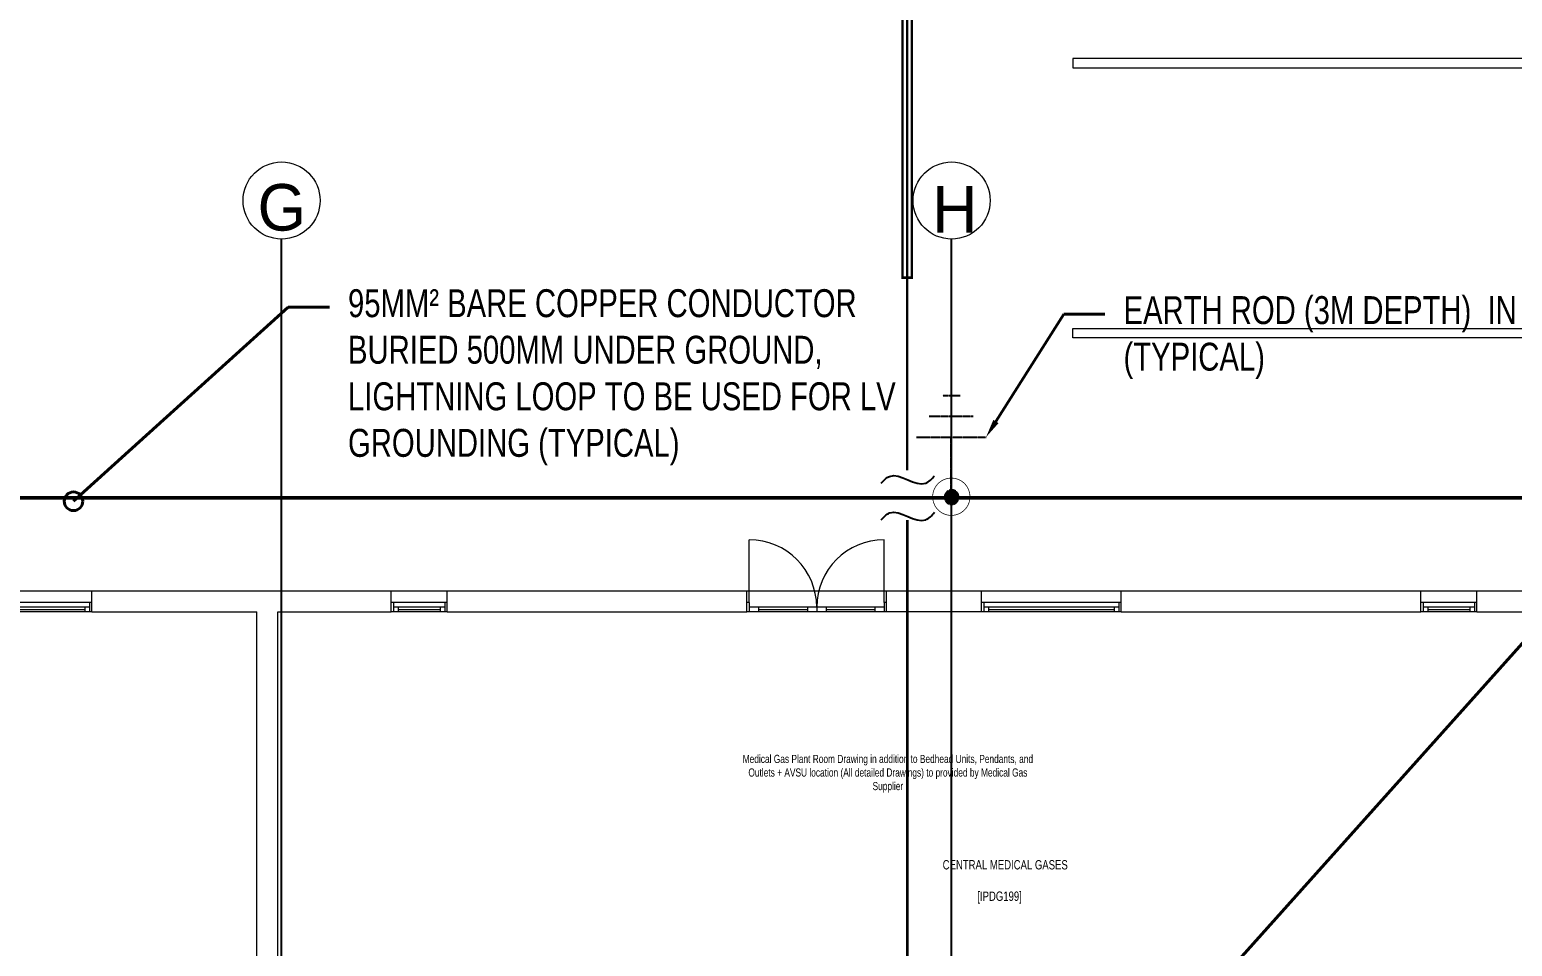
# Model space of a CAD drawing. Header units: metres. Extents: x -18745 to 220762, y -1579758 to -1356048.
# Drawn here: x 127256 to 143188, y -1395146 to -1385298 of the extents above; entities that cross this region are included whole.
import ezdxf
from ezdxf import colors
from ezdxf.entities.mleader import LeaderData, LeaderLine
from ezdxf.math import Vec2, Vec3

# ---------------------------------------------------------------- set-up
doc = ezdxf.new("R2010")
doc.units = ezdxf.units.M
for name, pattern in [('DASHDOTX2', [50.8, 25.4, -12.7, 0, -12.7]), ('DASHED', [19.05, 12.7, -6.35]), ('DASHED2', [0.375, 0.25, -0.125]), ('PHANTOMX2', [5, 2.5, -0.5, 0.5, -0.5, 0.5, -0.5])]:
    doc.linetypes.add(name, pattern=pattern)
doc.layers.get('0').update_dxf_attribs({"lineweight": 0})
for name, color, linetype in [('0E-PW-GRD', 6, 'Continuous'), ('0E-PW-GRD2', 6, 'Continuous'), ('A-100 - Copy$0$axes', 8, 'Continuous'), ('PD-VENT', 70, 'Continuous')]:
    doc.layers.add(name, color=color, linetype=linetype)
for name, color, linetype, lineweight in [('A-100 - Copy$0$72_EGR_BASE_TEXT', 8, 'Continuous', 0), ('A-100 - Copy$0$Aluminum', 8, 'Continuous', 0), ('A-100 - Copy$0$AxisBalloons_2', 8, 'Continuous', 0), ('A-100 - Copy$0$Medical Equipment and Furniture', 8, 'Continuous', 0), ('A-100 - Copy$0$Proj', 8, 'Continuous', 0), ('A-100 - Copy$0$TEXT', 8, 'Continuous', 0), ('A-100 - Copy$0$Tiles', 8, 'Continuous', 0), ('A-100 - Copy$0$Walls', 8, 'Continuous', 0), ('E-GRND', 94, 'DASHED2', 40), ('Tiles', 252, 'Continuous', 5)]:
    doc.layers.add(name, color=color, linetype=linetype, lineweight=lineweight)
doc.styles.add('A-100 - Copy$0$Standard', font='GOTHIC.TTF')
doc.styles.add('A-100 - Copy$0$X3G_ENTITY_257CFD', font='swisscl.ttf', dxfattribs={"height": 200})
doc.styles.add('A-100 - Copy$0$X3G_ENTITY_2587EA', font='swisscl.ttf', dxfattribs={"height": 200})
doc.styles.add('ROMANS', font='romans.shx', dxfattribs={"width": 0.85})

# ---------------------------------------------------------------- blocks, each defined once
blk = doc.blocks.new('A$C22ed9212')
at = {"layer": 'Tiles', "elevation": 0}
for points in [[(-387106, -407801), (-387106, -407901), (-381206, -407901), (-381206, -407801)], [(-387106, -410801), (-387106, -410701), (-381206, -410701), (-381206, -410801)]]:
    blk.add_lwpolyline(points, close=True, dxfattribs=at)
at = {"layer": 'Tiles', "elevation": -2}
blk.add_lwpolyline([(-390608, -413521), (-390608, -413521)], dxfattribs=at)
blk = doc.blocks.new('GROUND-ROD1')
at = {"layer": 'E-GRND', "linetype": 'ByBlock', "lineweight": -2}
h = blk.add_hatch(color=256, dxfattribs=at)
edge = h.paths.add_edge_path(flags=0)
edge.add_arc((-6, 4), 76.2, 0, 180)
edge.add_arc((-6, 4), 76.2, 180, 360)
for p, q in [((-650, -373), (-650, 373)), ((-876, -237), (-876, 237)), ((-1097, -92), (-1097, 95)), ((-2, 0), (-650, 0))]:
    blk.add_line(p, q, dxfattribs=at)
at = {"layer": 'E-GRND', "const_width": 8}
blk.add_lwpolyline([(111, -159, -2.025962), (111, 159, -0.493593), (111, -159, 0.493593)], format="xyb", dxfattribs=at)
at = {"layer": 'E-GRND', "linetype": 'ByBlock', "lineweight": -2}
for start, end in [(360, 180), (180, 360)]:
    blk.add_arc((-6, 4), 76.2, start, end, dxfattribs=at)
blk = doc.blocks.new('_Origin')
at = {"color": 0, "linetype": 'ByBlock', "lineweight": -2}
blk.add_line((0, 0), (-1, 0), dxfattribs=at)
blk.add_circle((0, 0), 0.5, dxfattribs=at)
blk = doc.blocks.new('A-100 - Copy')
at = {"layer": 'A-100 - Copy$0$Aluminum'}
for p, q in [((134988.3, -1391452.7, -4.8), (134988.3, -1390777.7, -4.8)), ((136438.3, -1391452.7, -4.8), (136438.3, -1390777.7, -4.8)), ((127924.5, -1391452.7, -2.4), (126424.5, -1391452.7, -2.4)), ((127899.5, -1391502.7, -2.4), (126449.5, -1391502.7, -2.4)), ((127849.5, -1391502.7, -2.4), (127849.5, -1391552.7, -2.4)), ((127899.5, -1391452.7, -2.4), (127899.5, -1391552.7, -2.4)), ((131740.8, -1391452.7, -2.4), (131140.8, -1391452.7, -2.4)), ((131165.8, -1391452.7, -2.4), (131165.8, -1391552.7, -2.4)), ((131715.8, -1391502.7, -2.4), (131165.8, -1391502.7, -2.4)), ((131215.8, -1391502.7, -2.4), (131215.8, -1391552.7, -2.4)), ((131665.8, -1391502.7, -2.4), (131665.8, -1391552.7, -2.4)), ((131715.8, -1391452.7, -2.4), (131715.8, -1391552.7, -2.4)), ((134988.3, -1391452.7, -4.8), (134963.3, -1391452.7, -4.8)), ((134988.3, -1391452.7, -4.8), (134988.3, -1391552.7, -4.8)), ((136438.3, -1391502.7, -4.8), (134988.3, -1391502.7, -4.8)), ((135088.3, -1391502.7, -4.8), (135088.3, -1391552.7, -4.8)), ((135613.3, -1391502.7, -4.8), (135613.3, -1391552.7, -4.8)), ((135713.3, -1391502.7, -4.8), (135713.3, -1391552.7, -4.8)), ((135813.3, -1391502.7, -4.8), (135813.3, -1391552.7, -4.8)), ((136338.3, -1391502.7, -4.8), (136338.3, -1391552.7, -4.8)), ((136463.3, -1391452.7, -4.8), (136438.3, -1391452.7, -4.8)), ((136438.3, -1391452.7, -4.8), (136438.3, -1391552.7, -4.8)), ((138983.3, -1391452.7, -2.4), (137483.3, -1391452.7, -2.4)), ((137508.3, -1391452.7, -2.4), (137508.3, -1391552.7, -2.4)), ((138958.3, -1391502.7, -2.4), (137508.3, -1391502.7, -2.4)), ((137558.3, -1391502.7, -2.4), (137558.3, -1391552.7, -2.4)), ((138908.3, -1391502.7, -2.4), (138908.3, -1391552.7, -2.4)), ((138958.3, -1391452.7, -2.4), (138958.3, -1391552.7, -2.4)), ((142805.8, -1391452.7, -2.4), (142205.8, -1391452.7, -2.4)), ((142230.8, -1391452.7, -2.4), (142230.8, -1391552.7, -2.4)), ((142780.8, -1391502.7, -2.4), (142230.8, -1391502.7, -2.4)), ((142280.8, -1391502.7, -2.4), (142280.8, -1391552.7, -2.4)), ((142730.8, -1391502.7, -2.4), (142730.8, -1391552.7, -2.4)), ((142780.8, -1391452.7, -2.4), (142780.8, -1391552.7, -2.4)), ((127924.5, -1391552.7, -2.4), (126424.5, -1391552.7, -2.4)), ((126499.5, -1391527.7, -2.4), (127849.5, -1391527.7, -2.4)), ((131740.8, -1391552.7, -2.4), (131140.8, -1391552.7, -2.4)), ((131215.8, -1391527.7, -2.4), (131665.8, -1391527.7, -2.4)), ((136463.3, -1391552.7, -4.8), (134963.3, -1391552.7, -4.8)), ((135088.3, -1391527.7, -4.8), (135613.3, -1391527.7, -4.8)), ((135813.3, -1391527.7, -4.8), (136338.3, -1391527.7, -4.8)), ((138983.3, -1391552.7, -2.4), (137483.3, -1391552.7, -2.4)), ((137558.3, -1391527.7, -2.4), (138908.3, -1391527.7, -2.4)), ((142805.8, -1391552.7, -2.4), (142205.8, -1391552.7, -2.4)), ((142280.8, -1391527.7, -2.4), (142730.8, -1391527.7, -2.4))]:
    blk.add_line(p, q, dxfattribs=at)
for centre, start, end in [((134988.3, -1391502.7, -4.8), 0, 90), ((136438.3, -1391502.7, -4.8), 90, 180)]:
    blk.add_arc(centre, 725, start, end, dxfattribs=at)
at = {"layer": 'A-100 - Copy$0$axes'}
for p, q in [((129963.3, -1477297.4, 0), (129963.3, -1387547.7, 0)), ((137163.3, -1477297.4, 0), (137163.3, -1387547.7, 0))]:
    blk.add_line(p, q, dxfattribs=at)
at = {"layer": 'A-100 - Copy$0$AxisBalloons_2'}
for centre in [(129963.3, -1387133.8, 0), (137163.3, -1387133.8, 0)]:
    blk.add_circle(centre, 413.9, dxfattribs=at)
at = {"layer": 'A-100 - Copy$0$Proj'}
for p, q in [((126424.5, -1391327.7, 0), (127924.5, -1391327.7, 0)), ((131140.8, -1391327.7, 0), (131740.8, -1391327.7, 0)), ((134963.3, -1391327.7, -2.4), (136463.3, -1391327.7, -2.4)), ((137483.3, -1391327.7, 0), (138983.3, -1391327.7, 0)), ((142205.8, -1391327.7, 0), (142805.8, -1391327.7, 0))]:
    blk.add_line(p, q, dxfattribs=at)
at = {"layer": 'A-100 - Copy$0$Tiles', "elevation": 0}
blk.add_lwpolyline([(134963.3, -1391327.7), (134963.3, -1391327.7)], dxfattribs=at)
at = {"layer": 'A-100 - Copy$0$Walls'}
for p, q in [((127924.5, -1391552.7, 0), (127924.5, -1391327.7, 0)), ((127924.5, -1391327.7, 0), (131140.8, -1391327.7, 0)), ((131140.8, -1391552.7, 0), (131140.8, -1391327.7, 0)), ((131740.8, -1391327.7, 0), (134963.3, -1391327.7, 0)), ((131740.8, -1391552.7, 0), (131740.8, -1391327.7, 0)), ((134963.3, -1391552.7, -2.4), (134963.3, -1391327.7, -2.4)), ((136463.3, -1391552.7, 0), (136463.3, -1391327.7, 0)), ((136463.3, -1391327.7, -2.4), (137483.3, -1391327.7, -2.4)), ((137483.3, -1391552.7), (137483.3, -1391327.7)), ((138983.3, -1391327.7, 0), (142205.8, -1391327.7, 0)), ((138983.3, -1391552.7, 0), (138983.3, -1391327.7, 0)), ((142205.8, -1391552.7, 0), (142205.8, -1391327.7, 0)), ((142805.8, -1391327.7, 0), (143355.8, -1391327.7, 0)), ((142805.8, -1391552.7, 0), (142805.8, -1391327.7, 0)), ((127924.5, -1391552.7, 0), (129698.3, -1391552.7, 0)), ((129698.3, -1396822.7, 0), (129698.3, -1391552.7, 0)), ((129923.3, -1391552.7, 0), (131140.8, -1391552.7, 0)), ((129923.3, -1396822.7, 0), (129923.3, -1391552.7, 0)), ((131740.8, -1391552.7, 0), (134963.3, -1391552.7, 0)), ((137483.3, -1391552.7, -2.4), (136463.3, -1391552.7, -2.4)), ((138983.3, -1391552.7, 0), (142205.8, -1391552.7, 0)), ((142805.8, -1391552.7, 0), (143355.8, -1391552.7, 0))]:
    blk.add_line(p, q, dxfattribs=at)
at = {"layer": 'A-100 - Copy$0$Walls', "elevation": 0}
for points in [[(127949.5, -1391327.7), (129698.3, -1391327.7)], [(127924.5, -1391552.7), (129698.3, -1391552.7)]]:
    blk.add_lwpolyline(points, dxfattribs=at)
at = {"layer": 'A-100 - Copy$0$72_EGR_BASE_TEXT', "char_height": 100, "attachment_point": 2, "style": 'A-100 - Copy$0$X3G_ENTITY_2587EA'}
for s, insert in [('CENTRAL MEDICAL GASES', (137739.1, -1394219.5)), ('[IPDG199]', (137678.2, -1394557))]:
    blk.add_mtext(s, dxfattribs=dict(at, insert=insert))
at = {"layer": 'A-100 - Copy$0$Medical Equipment and Furniture', "insert": (136478.3, -1393088.7, 0), "char_height": 87.4731, "width": 3260.537, "attachment_point": 2, "style": 'A-100 - Copy$0$X3G_ENTITY_257CFD'}
blk.add_mtext('Medical Gas Plant Room Drawing in addition to Bedhead Units, Pendants, and Outlets + AVSU location (All detailed Drawings) to provided by Medical Gas Supplier', dxfattribs=at)
at = {"layer": 'A-100 - Copy$0$TEXT', "char_height": 500, "attachment_point": 1, "style": 'A-100 - Copy$0$Standard'}
for s, insert in [('G', (129705.6, -1386957, 0)), ('H', (136955.6, -1386977.8, 0))]:
    blk.add_mtext_dynamic_manual_height_columns(s, width=500, gutter_width=1, heights=[0], dxfattribs=dict(at, insert=insert))

msp = doc.modelspace()

# ---------------------------------------------------------------- linework, layer by layer
at = {"layer": '0E-PW-GRD', "linetype": 'DASHDOTX2', "ltscale": 10, "const_width": 40, "elevation": 0}
msp.add_lwpolyline([(98070.3, -1427702.7), (98070.3, -1394542.7), (99350.3, -1394542.7), (99350.3, -1369472.7), (116278.3, -1369472.7), (116278.3, -1390327.7), (145612.7, -1390327.7), (145625.6, -1394572.7), (167779.4, -1394572.7)], dxfattribs=at)

# ---------------------------------------------------------------- block references
at = {"layer": '0E-PW-GRD', "color": 141, "linetype": 'PHANTOMX2', "rotation": 270}
msp.add_blockref('GROUND-ROD1', (137159.8, -1390326.8, -4.8), dxfattribs=at)
at = {"layer": 'PD-VENT'}
msp.add_blockref('A$C22ed9212', (525571.7, -977806.6, 2.4), dxfattribs=at)

# ---------------------------------------------------------------- leaders
at = {"layer": 'E-GRND', "linetype": 'ByBlock', "ltscale": 400}
ml = msp.add_multileader_mtext('Standard', dxfattribs=at)
ml.set_content('{\\fArial|b0|i0|c0|p34;\\W0.75;\\C256;95MM² BARE COPPER CONDUCTOR BURIED 500MM UNDER GROUND, LIGHTNING LOOP TO BE USED FOR LV GROUNDING (TYPICAL)}', color=140, style='ROMANS')
ml.set_leader_properties(color=181, lineweight=-1)
ml.set_arrow_properties(name='ORIGIN')
ml.build(insert=Vec2(0, 0))
ml.multileader.update_dxf_attribs({"dogleg_length": 319.7, "arrow_head_size": 200})
ctx = ml.context
ctx.base_point, ctx.char_height, ctx.arrow_head_size, ctx.landing_gap_size, ctx.plane_origin, ctx.plane_x_axis, ctx.plane_y_axis = Vec3(130477.2, -1388281.1, 0), 300, 200, 200, Vec3(127538.6, -1388611.5, 0), Vec3(1, 0.0000626), Vec3(-0.0000626, 1)
notes = []
notes.append((ctx, [(1, (1, 1, 0), (130035.2, -1388281.1, 0), (1, 0.0000626), 442, [(0, [(127727.2, -1390364.6, 0)], 0, [])])]))
ctx.mtext.insert, ctx.mtext.text_direction, ctx.mtext.rotation, ctx.mtext.width, ctx.mtext.defined_height, ctx.mtext.flow_direction = Vec3(130677.2, -1388086.9, 0), Vec3(1, 0.0000626), 0.0000626, 6521.108, 1068.8, 5
ml = msp.add_multileader_mtext('Standard', dxfattribs=at)
ml.set_content('{\\fArial|b0|i0|c0|p34;\\W0.75;\\C256;EARTH ROD (3M DEPTH)  IN A PIT (TYPICAL)}', color=140, style='ROMANS')
ml.set_leader_properties(color=181, lineweight=-1)
ml.build(insert=Vec2(0, 0))
ml.multileader.update_dxf_attribs({"dogleg_length": 319.7, "arrow_head_size": 200})
ctx = ml.context
ctx.base_point, ctx.char_height, ctx.arrow_head_size, ctx.landing_gap_size, ctx.plane_origin, ctx.plane_x_axis, ctx.plane_y_axis = Vec3(138810.3, -1388355.5, -7.2), 300, 200, 200, Vec3(136292.8, -1388167.2, -7.2), Vec3(1, 0.0000626), Vec3(-0.0000626, 1)
notes.append((ctx, [(1, (1, 1, 0), (138368.3, -1388355.5, -7.2), (1, 0.0000626), 442, [(0, [(137532.4, -1389676.4, -7.2)], 0, [])])]))
ctx.mtext.insert, ctx.mtext.text_direction, ctx.mtext.rotation, ctx.mtext.width, ctx.mtext.defined_height, ctx.mtext.flow_direction = Vec3(139010.3, -1388161.4, -7.2), Vec3(1, 0.0000626), 0.0000626, 5749.077, 1062.8, 5
for ctx, leaders in notes:
    for number, flags, end, landing, length, lines in leaders:
        leader = LeaderData()
        leader.index, (leader.has_last_leader_line, leader.has_dogleg_vector, leader.attachment_direction) = number, flags
        leader.last_leader_point, leader.dogleg_vector, leader.dogleg_length = Vec3(end), Vec3(landing), length
        for number, points, colour, breaks in lines:
            line = LeaderLine()
            line.index, line.vertices, line.color, line.breaks = number, Vec3.list(points), colors.encode_raw_color(colour), breaks
            leader.lines.append(line)
        ctx.leaders.append(leader)

# ---------------------------------------------------------------- next in the draw order: block references
msp.add_blockref('A-100 - Copy', (0, 0))

# ---------------------------------------------------------------- next in the draw order: linework, layer by layer
at = {"layer": '0E-PW-GRD', "ltscale": 0.01}
for points in [[(136404.9, -1390171.2), (136496.2, -1390096.8), (136885.2, -1390171.2), (136980, -1390090.1)], [(136404.9, -1390564.1), (136496.2, -1390489.7), (136885.2, -1390564.1), (136980, -1390483)]]:
    msp.add_spline(points, degree=3, dxfattribs=at)
at = {"layer": '0E-PW-GRD2', "linetype": 'DASHED', "ltscale": 20, "const_width": 26.5, "elevation": 0}
for points in [[(136686.4, -1390031.5), (136685.5, -1381527.1)], [(136686.5, -1390565.1), (136688.3, -1398722.7)]]:
    msp.add_lwpolyline(points, dxfattribs=at)
at = {"layer": '0E-PW-GRD2', "ltscale": 20, "const_width": 26.5, "elevation": 0}
msp.add_lwpolyline([(136686, -1382016.1), (136636, -1382016.1), (136636, -1387962.4), (136736, -1387962.4), (136736, -1382016.1), (136686, -1382016.1)], dxfattribs=at)

# ---------------------------------------------------------------- next in the draw order: leaders
at = {"layer": 'E-GRND', "linetype": 'ByBlock', "ltscale": 400}
ml = msp.add_multileader_mtext('Standard', dxfattribs=at)
ml.set_content('{\\fArial|b0|i0|c0|p34;\\W0.75;\\C256;GROUNDING MAIN BUSBAR\\PALL MATERIAL IN THIS ROOM SUCH CABINET, CABLE TRAY, ETC... SHALL BE BONDED TO}', color=140, style='ROMANS')
ml.set_leader_properties(color=181, lineweight=-1)
ml.build(insert=Vec2(0, 0))
ml.multileader.update_dxf_attribs({"dogleg_length": 319.7, "arrow_head_size": 200})
ctx = ml.context
ctx.base_point, ctx.char_height, ctx.arrow_head_size, ctx.landing_gap_size, ctx.plane_origin, ctx.plane_x_axis, ctx.plane_y_axis = Vec3(147934.8, -1387204.5, -2.4), 300, 200, 200, Vec3(141970.3, -1405095.3, -2.4), Vec3(1, 0.0000626), Vec3(-0.0000626, 1)
notes = []
notes.append((ctx, [(1, (1, 1, 0), (147492.8, -1387204.6, -2.4), (1, 0.0000626), 442, [(0, [(136688.3, -1399262.7, -2.4)], 0, [])])]))
ctx.mtext.insert, ctx.mtext.text_direction, ctx.mtext.rotation, ctx.mtext.width, ctx.mtext.defined_height, ctx.mtext.flow_direction = Vec3(148134.8, -1387052, -2.4), Vec3(1, 0.0000626), 0.0000626, 6361.861, 2607.8, 5
for ctx, leaders in notes:
    for number, flags, end, landing, length, lines in leaders:
        leader = LeaderData()
        leader.index, (leader.has_last_leader_line, leader.has_dogleg_vector, leader.attachment_direction) = number, flags
        leader.last_leader_point, leader.dogleg_vector, leader.dogleg_length = Vec3(end), Vec3(landing), length
        for number, points, colour, breaks in lines:
            line = LeaderLine()
            line.index, line.vertices, line.color, line.breaks = number, Vec3.list(points), colors.encode_raw_color(colour), breaks
            leader.lines.append(line)
        ctx.leaders.append(leader)

doc.saveas('drawing.dxf')
